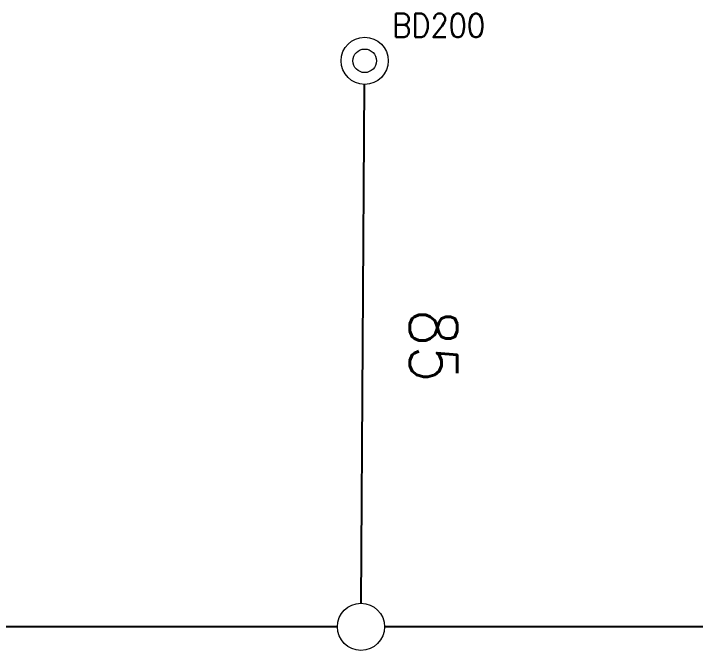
# Model space of a CAD drawing. Header units: inches. Extents: x 47316 to 59086, y 3141 to 11743.
# Drawn here: x 51156.6 to 51228.9, y 6271.5 to 6339 of the extents above; entities that cross this region are included whole.
import ezdxf

# ---------------------------------------------------------------- set-up
doc = ezdxf.new("R2010")
doc.units = ezdxf.units.IN
doc.header["$MEASUREMENT"] = 0
doc.styles.get("Standard").update_dxf_attribs({"font": ''})
doc.styles.get('Standard').set_extended_font_data('SimSun')
doc.linetypes.add('_VH_OTCON', pattern='A,0.0001,[7,VeSys.shx,S=0.1,R=0,X=0,Y=0],-0.4,[7,VeSys.shx,S=0.1,R=0,X=0,Y=0],-0.4,["X",Standard,S=1,R=0,X=-0.5,Y=-0.5],-0.0001,[7,VeSys.shx,S=0.1,R=0,X=0,Y=0],-0.4', length=1.2002)
doc.linetypes.add('_VH_UNTAPED', pattern='A,0.0001,[17,VeSys.shx,S=0.1,R=0,X=0,Y=0],-0.4', length=0.4001)

msp = doc.modelspace()

# ---------------------------------------------------------------- linework, layer by layer
at = {"color": 0, "linetype": '_VH_UNTAPED', "ltscale": 5}
msp.add_line((51193.453, 6276.529), (51193.811, 6331.528), dxfattribs=at)
at = {"color": 0, "linetype": '_VH_OTCON', "ltscale": 5}
for p, q in [((51190.936, 6274.029), (51057.929, 6274.029)), ((51272.929, 6274.029), (51195.936, 6274.029))]:
    msp.add_line(p, q, dxfattribs=at)
at = {"color": 0, "linetype": 'Continuous', "lineweight": 15}
for centre, radius in [((51193.827, 6334.028), 2.5), ((51193.827, 6334.028), 1.25), ((51193.436, 6274.029), 2.5)]:
    msp.add_circle(centre, radius, dxfattribs=at)

# ---------------------------------------------------------------- texts
at = {"color": 21, "linetype": 'Continuous', "lineweight": 15, "insert": (51196.756, 6339.028), "char_height": 2.5, "width": 10.92857, "attachment_point": 1}
msp.add_mtext('\\Fromans.shx;\\W0.9000000000;\\T1.0000000000;\\o\\lBD200', dxfattribs=at)
at = {"color": 7, "linetype": '_VH_UNTAPED', "lineweight": 18, "ltscale": 5, "insert": (51203.632, 6307.671), "char_height": 5, "width": 8.57143, "attachment_point": 1, "rotation": 270}
msp.add_mtext('\\Fromans.shx;\\W0.9000000000;\\T1.0000000000;\\o\\l85', dxfattribs=at)

doc.saveas('drawing.dxf')
